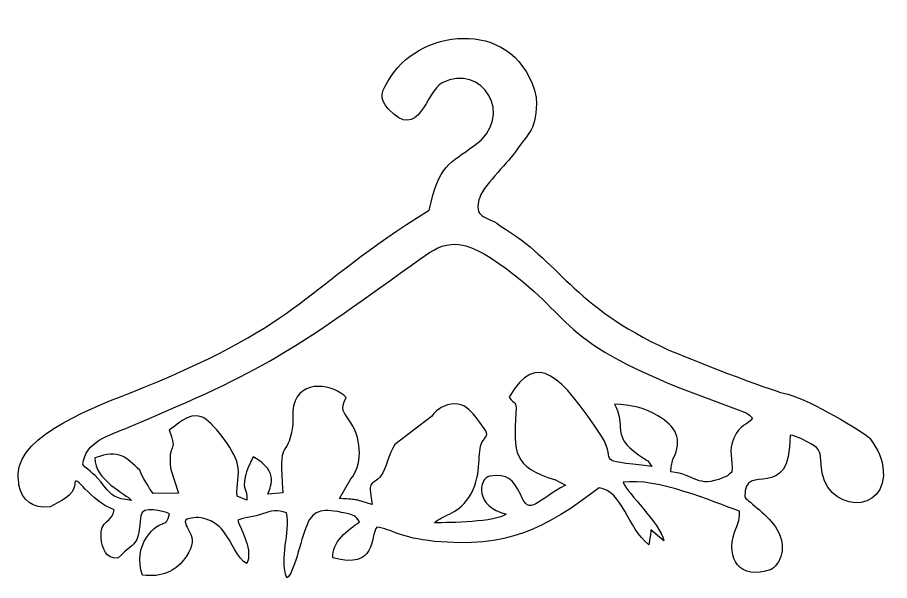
# Model space of a CAD drawing. Header units: millimetres. Extents: x -1234 to 1259, y 230 to 2117.
# Drawn here: x -1225.6 to -772, y 1134.6 to 1427.6 of the extents above; entities that cross this region are included whole.
import ezdxf

# ---------------------------------------------------------------- set-up
doc = ezdxf.new("R2010")
doc.units = ezdxf.units.MM
doc.header["$MEASUREMENT"] = 0
doc.layers.add('layer 1', color=7, linetype='Continuous')

msp = doc.modelspace()

# ---------------------------------------------------------------- linework, layer by layer
at = {"layer": 'layer 1', "color": 114}
for points, knots in [([(-1031.1836, 1397.1368), (-1036.4673, 1389.1847), (-1037.9333, 1385.7246), (-1032.779, 1380.1193), (-1032.779, 1380.1193), (-1016.5204, 1362.4304), (-1013.31, 1389.2073), (-1004.6748, 1393.6491), (-1004.6748, 1393.6491), (-984.1616, 1404.2041), (-965.9105, 1376.5587), (-988.1749, 1360.7441), (-988.1749, 1360.7441), (-1000.3028, 1352.1276), (-1006.6944, 1350.6882), (-1011.3852, 1327.4294), (-1011.3852, 1327.4294), (-1078.3393, 1285.8471), (-1074.73, 1269.922), (-1160.5962, 1234.8308), (-1160.5962, 1234.8308), (-1177.8344, 1227.7846), (-1219.6166, 1213.6411), (-1224.5215, 1194.2814), (-1224.5215, 1194.2814), (-1225.5803, 1190.0781), (-1225.1349, 1188.4565), (-1224.7914, 1184.2609), (-1224.7914, 1184.2609), (-1223.2504, 1176.3608), (-1217.7633, 1171.981), (-1208.5709, 1172.9941), (-1208.5709, 1172.9941), (-1204.0315, 1175.6356), (-1195.9584, 1178.5997), (-1195.789, 1184.7169), (-1195.789, 1184.7169), (-1195.6015, 1191.4645), (-1188.1164, 1175.8599), (-1175.2308, 1171.4592), (-1175.2308, 1171.4592), (-1175.8913, 1165.0413), (-1183.0226, 1166.1358), (-1182.0901, 1157.1016), (-1182.0901, 1157.1016), (-1181.4505, 1150.9123), (-1179.6259, 1146.1408), (-1173.4036, 1146.2148), (-1173.4036, 1146.2148), (-1162.6109, 1156.7875), (-1163.0386, 1152.2127), (-1161.4598, 1168.3861), (-1161.4598, 1168.3861), (-1160.9273, 1173.8704), (-1149.6531, 1170.7955), (-1146.5443, 1169.4141), (-1146.5443, 1169.4141), (-1147.7895, 1161.3152), (-1151.1644, 1167.623), (-1158.3715, 1157.1504), (-1158.3715, 1157.1504), (-1162.0371, 1151.8271), (-1163.0644, 1144.8464), (-1160.6097, 1137.4529), (-1160.6097, 1137.4529), (-1150.0621, 1136.1758), (-1143.7334, 1139.6363), (-1139.2074, 1145.2175), (-1139.2074, 1145.2175), (-1129.3631, 1157.3503), (-1138.9509, 1160.9236), (-1138.2452, 1166.0612), (-1138.2452, 1166.0612), (-1133.2328, 1168.6404), (-1124.4575, 1167.9506), (-1118.294, 1160.0725), (-1118.294, 1160.0725), (-1114.2219, 1154.8669), (-1111.0201, 1145.7202), (-1106.3073, 1143.4802), (-1106.3073, 1143.4802), (-1103.0301, 1150.457), (-1108.7422, 1159.6844), (-1111.0049, 1165.977), (-1111.0049, 1165.977), (-1108.4246, 1167.2608), (-1101.9452, 1167.9414), (-1098.1235, 1169.3059), (-1098.1235, 1169.3059), (-1093.5159, 1170.9494), (-1090.3664, 1171.7432), (-1085.6487, 1169.9115), (-1085.6487, 1169.9115), (-1083.5215, 1159.2316), (-1089.4462, 1146.4737), (-1085.4824, 1136.0071), (-1085.4824, 1136.0071), (-1081.8026, 1137.9602), (-1078.535, 1155.0979), (-1074.9486, 1163.7062), (-1074.9486, 1163.7062), (-1071.6357, 1171.659), (-1066.4853, 1172.3379), (-1054.9047, 1169.6656), (-1054.9047, 1169.6656), (-1050.5114, 1168.6507), (-1049.8453, 1168.5506), (-1047.6021, 1165.1372), (-1047.6021, 1165.1372), (-1053.3252, 1161.2798), (-1062.4737, 1154.4955), (-1061.4991, 1146.4811), (-1061.4991, 1146.4811), (-1038.4427, 1140.076), (-1042.2569, 1157.7504), (-1038.7427, 1162.4568), (-1038.7427, 1162.4568), (-1030.8953, 1161.3948), (-1026.4719, 1156.7514), (-1008.6797, 1155.0417), (-1008.6797, 1155.0417), (-971.4624, 1151.4666), (-951.0598, 1161.2565), (-923.0943, 1182.9559), (-923.0943, 1182.9559), (-910.9177, 1181.1648), (-908.3243, 1162.1798), (-897.2376, 1153.304), (-897.2376, 1153.304), (-896.125, 1160.0491), (-896.5385, 1156.848), (-896.0864, 1160.954), (-896.0864, 1160.954), (-896.0864, 1160.954), (-889.3509, 1155.3417), (-889.3509, 1155.3417), (-889.3509, 1155.3417), (-891.5856, 1164.926), (-908.2857, 1179.8305), (-910.6255, 1185.7697), (-910.6255, 1185.7697), (-892.9267, 1188.3751), (-863.9462, 1175.6137), (-850.0263, 1170.7081), (-850.0263, 1170.7081), (-850.1649, 1164.3112), (-850.9135, 1164.9437), (-852.6048, 1159.822), (-852.6048, 1159.822), (-857.1619, 1146.035), (-850.2219, 1134.6317), (-833.5978, 1140.4404), (-833.5978, 1140.4404), (-826.9514, 1144.9621), (-825.7886, 1154.1831), (-831.3536, 1162.5484), (-831.3536, 1162.5484), (-836.1403, 1169.741), (-846.8347, 1176.6414), (-847.3512, 1178.241), (-847.3512, 1178.241), (-847.8266, 1197.7362), (-823.4209, 1173.4059), (-823.7662, 1210.3409), (-823.7662, 1210.3409), (-819.883, 1209.7261), (-816.3593, 1207.7641), (-812.8744, 1205.7806), (-812.8744, 1205.7806), (-808.1015, 1203.0595), (-807.8645, 1201.5119), (-807.6476, 1194.9341), (-807.6476, 1194.9341), (-806.8099, 1169.5553), (-771.9996, 1167.9121), (-775.4215, 1193.7175), (-775.4215, 1193.7175), (-776.2914, 1200.2758), (-779.5771, 1204.5994), (-782.1832, 1208.7161), (-782.1832, 1208.7161), (-791.2553, 1215.6172), (-815.8997, 1229.7285), (-827.089, 1232.1762), (-827.089, 1232.1762), (-833.0852, 1233.2339), (-878.7916, 1250.9553), (-887.0589, 1254.737), (-887.0589, 1254.737), (-938.0221, 1278.0414), (-943.348, 1300.8347), (-974.0484, 1318.8285), (-974.0484, 1318.8285), (-979.8245, 1324.53), (-988.2722, 1321.8029), (-985.6116, 1332.6922), (-985.6116, 1332.6922), (-983.9539, 1339.479), (-971.3397, 1351.2177), (-966.7398, 1357.4608), (-966.7398, 1357.4608), (-959.7279, 1367.8822), (-955.306, 1368.7736), (-955.7245, 1385.98), (-955.7245, 1385.98), (-965.1687, 1427.6369), (-1014.8591, 1422.5708), (-1031.1836, 1397.1368)], [0, 0, 0, 0, 0.01886792, 0.01886792, 0.01886792, 0.01886792, 0.03773585, 0.03773585, 0.03773585, 0.03773585, 0.05660377, 0.05660377, 0.05660377, 0.05660377, 0.0754717, 0.0754717, 0.0754717, 0.0754717, 0.09433962, 0.09433962, 0.09433962, 0.09433962, 0.11320755, 0.11320755, 0.11320755, 0.11320755, 0.13207547, 0.13207547, 0.13207547, 0.13207547, 0.1509434, 0.1509434, 0.1509434, 0.1509434, 0.16981132, 0.16981132, 0.16981132, 0.16981132, 0.18867925, 0.18867925, 0.18867925, 0.18867925, 0.20754717, 0.20754717, 0.20754717, 0.20754717, 0.22641509, 0.22641509, 0.22641509, 0.22641509, 0.24528302, 0.24528302, 0.24528302, 0.24528302, 0.26415094, 0.26415094, 0.26415094, 0.26415094, 0.28301887, 0.28301887, 0.28301887, 0.28301887, 0.30188679, 0.30188679, 0.30188679, 0.30188679, 0.32075472, 0.32075472, 0.32075472, 0.32075472, 0.33962264, 0.33962264, 0.33962264, 0.33962264, 0.35849057, 0.35849057, 0.35849057, 0.35849057, 0.37735849, 0.37735849, 0.37735849, 0.37735849, 0.39622642, 0.39622642, 0.39622642, 0.39622642, 0.41509434, 0.41509434, 0.41509434, 0.41509434, 0.43396226, 0.43396226, 0.43396226, 0.43396226, 0.45283019, 0.45283019, 0.45283019, 0.45283019, 0.47169811, 0.47169811, 0.47169811, 0.47169811, 0.49056604, 0.49056604, 0.49056604, 0.49056604, 0.50943396, 0.50943396, 0.50943396, 0.50943396, 0.52830189, 0.52830189, 0.52830189, 0.52830189, 0.54716981, 0.54716981, 0.54716981, 0.54716981, 0.56603774, 0.56603774, 0.56603774, 0.56603774, 0.58490566, 0.58490566, 0.58490566, 0.58490566, 0.60377358, 0.60377358, 0.60377358, 0.60377358, 0.62264151, 0.62264151, 0.62264151, 0.62264151, 0.64150943, 0.64150943, 0.64150943, 0.64150943, 0.66037736, 0.66037736, 0.66037736, 0.66037736, 0.67924528, 0.67924528, 0.67924528, 0.67924528, 0.69811321, 0.69811321, 0.69811321, 0.69811321, 0.71698113, 0.71698113, 0.71698113, 0.71698113, 0.73584906, 0.73584906, 0.73584906, 0.73584906, 0.75471698, 0.75471698, 0.75471698, 0.75471698, 0.77358491, 0.77358491, 0.77358491, 0.77358491, 0.79245283, 0.79245283, 0.79245283, 0.79245283, 0.81132075, 0.81132075, 0.81132075, 0.81132075, 0.83018868, 0.83018868, 0.83018868, 0.83018868, 0.8490566, 0.8490566, 0.8490566, 0.8490566, 0.86792453, 0.86792453, 0.86792453, 0.86792453, 0.88679245, 0.88679245, 0.88679245, 0.88679245, 0.90566038, 0.90566038, 0.90566038, 0.90566038, 0.9245283, 0.9245283, 0.9245283, 0.9245283, 0.94339623, 0.94339623, 0.94339623, 0.94339623, 0.96226415, 0.96226415, 0.96226415, 0.96226415, 1, 1, 1, 1]), ([(-963.9253, 1179.6476), (-959.607, 1167.1561), (-954.7265, 1177.201), (-940.5034, 1184.1919), (-940.5034, 1184.1919), (-940.5034, 1184.1919), (-945.6569, 1187.0259), (-945.6569, 1187.0259), (-945.6569, 1187.0259), (-968.4236, 1193.8074), (-967.3086, 1201.2791), (-966.3064, 1221.942), (-966.3064, 1221.942), (-965.9735, 1228.8003), (-967.1901, 1225.7353), (-969.9225, 1230.1049), (-969.9225, 1230.1049), (-955.0633, 1254.7554), (-943.0925, 1241.4641), (-921.7384, 1209.7126), (-921.7384, 1209.7126), (-912.8216, 1194.6377), (-927.5556, 1198.0822), (-895.6386, 1193.91), (-895.6386, 1193.91), (-898.1725, 1198.1621), (-898.0339, 1196.8062), (-902.5524, 1200.0222), (-902.5524, 1200.0222), (-917.171, 1210.4301), (-908.7704, 1214.7781), (-915.0538, 1226.4039), (-915.0538, 1226.4039), (-906.4356, 1226.0891), (-898.8783, 1224.4197), (-892.4392, 1220.4095), (-892.4392, 1220.4095), (-883.2546, 1214.6872), (-879.2798, 1208.4618), (-884.6435, 1197.8236), (-884.6435, 1197.8236), (-885.3584, 1195.3275), (-885.5417, 1193.7738), (-885.8363, 1191.2465), (-885.8363, 1191.2465), (-872.4795, 1189.7555), (-872.1032, 1182.5158), (-858.4605, 1188.1742), (-858.4605, 1188.1742), (-854.8487, 1189.5814), (-856.8937, 1189.1219), (-854.012, 1190.9929), (-854.012, 1190.9929), (-853.3406, 1197.6336), (-856.0182, 1201.9781), (-853.0205, 1208.7288), (-853.0205, 1208.7288), (-849.7592, 1216.0725), (-846.0599, 1215.2903), (-843.232, 1219.1006), (-843.232, 1219.1006), (-844.7694, 1220.6791), (-844.7242, 1220.8457), (-846.6044, 1221.8394), (-846.6044, 1221.8394), (-846.6044, 1221.8394), (-874.3792, 1232.271), (-874.3792, 1232.271), (-874.3792, 1232.271), (-950.3912, 1261.6462), (-934.25, 1272.5129), (-979.2373, 1302.2967), (-979.2373, 1302.2967), (-999.4127, 1315.6553), (-1006.9106, 1308.6106), (-1020.8136, 1298.6202), (-1020.8136, 1298.6202), (-1082.9955, 1253.9372), (-1096.1786, 1244.3652), (-1167.2737, 1214.6957), (-1167.2737, 1214.6957), (-1177.9448, 1209.9387), (-1190.4487, 1207.219), (-1191.5223, 1194.9391), (-1191.5223, 1194.9391), (-1188.1266, 1191.214), (-1185.35, 1190.3317), (-1180.4123, 1183.8145), (-1180.4123, 1183.8145), (-1176.4148, 1178.535), (-1175.0412, 1177.4058), (-1166.1916, 1176.3725), (-1166.1916, 1176.3725), (-1169.0691, 1179.5499), (-1185.638, 1187.1079), (-1185.3171, 1198.4586), (-1185.3171, 1198.4586), (-1172.0459, 1203.1115), (-1169.5431, 1198.7409), (-1161.9069, 1192.103), (-1161.9069, 1192.103), (-1160.7869, 1188.7649), (-1157.1011, 1182.8225), (-1155.0737, 1179.9801), (-1155.0737, 1179.9801), (-1155.0737, 1179.9801), (-1141.7898, 1180.0424), (-1141.7898, 1180.0424), (-1141.7898, 1180.0424), (-1141.7898, 1180.0424), (-1145.8495, 1192.3397), (-1145.8495, 1192.3397), (-1145.8495, 1192.3397), (-1147.7694, 1207.9308), (-1141.6186, 1199.8297), (-1146.7184, 1212.8572), (-1146.7184, 1212.8572), (-1143.0007, 1214.8998), (-1136.8825, 1222.3495), (-1129.7755, 1219.8283), (-1129.7755, 1219.8283), (-1124.322, 1217.8933), (-1112.7128, 1202.2293), (-1111.2971, 1195.8963), (-1111.2971, 1195.8963), (-1109.6648, 1188.5891), (-1111.833, 1184.8471), (-1111.383, 1178.4738), (-1111.383, 1178.4738), (-1111.383, 1178.4738), (-1106.3176, 1176.4581), (-1106.3176, 1176.4581), (-1106.3176, 1176.4581), (-1105.9026, 1182.8922), (-1108.7355, 1181.1447), (-1107.1737, 1188.5354), (-1107.1737, 1188.5354), (-1106.4, 1192.1978), (-1104.4388, 1195.7888), (-1102.9106, 1199.0281), (-1102.9106, 1199.0281), (-1088.6195, 1191.0619), (-1094.6182, 1182.6007), (-1095.3331, 1179.5376), (-1095.3331, 1179.5376), (-1095.3331, 1179.5376), (-1087.4843, 1180.3034), (-1087.4843, 1180.3034), (-1087.4843, 1180.3034), (-1090.1336, 1210.2553), (-1085.6101, 1196.3523), (-1082.4578, 1214.6175), (-1082.4578, 1214.6175), (-1081.9049, 1218.9199), (-1082.8526, 1221.6353), (-1081.9317, 1225.5666), (-1081.9317, 1225.5666), (-1078.4932, 1240.2089), (-1060.5857, 1236.4945), (-1054.6543, 1229.8612), (-1054.6543, 1229.8612), (-1058.1232, 1223.4299), (-1055.8624, 1222.4907), (-1052.1819, 1216.7885), (-1052.1819, 1216.7885), (-1046.0502, 1207.288), (-1046.3753, 1194.0663), (-1052.2547, 1187.5222), (-1052.2547, 1187.5222), (-1052.2547, 1187.5222), (-1058.1133, 1177.369), (-1058.1133, 1177.369), (-1058.1133, 1177.369), (-1046.5292, 1176.3516), (-1052.3287, 1177.4663), (-1041.0109, 1174.2577), (-1041.0109, 1174.2577), (-1043.7356, 1188.4625), (-1041.1058, 1183.2297), (-1036.3438, 1189.3504), (-1036.3438, 1189.3504), (-1033.8905, 1192.5045), (-1032.4331, 1200.8631), (-1029.326, 1205.3791), (-1029.326, 1205.3791), (-1029.326, 1205.3791), (-1010.192, 1220.0232), (-1010.192, 1220.0232), (-1010.192, 1220.0232), (-1008.4144, 1222.237), (-1007.3556, 1223.6828), (-1004.0161, 1225.2019), (-1004.0161, 1225.2019), (-992.484, 1230.4488), (-987.5817, 1219.8096), (-982.8014, 1213.7175), (-982.8014, 1213.7175), (-980.0329, 1210.1941), (-982.1752, 1209.3638), (-983.8892, 1206.7588), (-983.8892, 1206.7588), (-986.7988, 1201.301), (-983.5365, 1191.209), (-989.6512, 1179.8156), (-989.6512, 1179.8156), (-995.4867, 1168.9397), (-1004.1874, 1169.2606), (-1008.6076, 1164.6522), (-1008.6076, 1164.6522), (-1000.6463, 1164.8117), (-976.8958, 1164.9723), (-971.3598, 1169.2185), (-971.3598, 1169.2185), (-987.4649, 1172.7051), (-986.051, 1187.8954), (-979.8776, 1188.8842), (-979.8776, 1188.8842), (-970.5257, 1190.3781), (-968.0925, 1187.3223), (-963.9253, 1179.6476)], [0, 0, 0, 0, 0.01785714, 0.01785714, 0.01785714, 0.01785714, 0.03571429, 0.03571429, 0.03571429, 0.03571429, 0.05357143, 0.05357143, 0.05357143, 0.05357143, 0.07142857, 0.07142857, 0.07142857, 0.07142857, 0.08928571, 0.08928571, 0.08928571, 0.08928571, 0.10714286, 0.10714286, 0.10714286, 0.10714286, 0.125, 0.125, 0.125, 0.125, 0.14285714, 0.14285714, 0.14285714, 0.14285714, 0.16071429, 0.16071429, 0.16071429, 0.16071429, 0.17857143, 0.17857143, 0.17857143, 0.17857143, 0.19642857, 0.19642857, 0.19642857, 0.19642857, 0.21428571, 0.21428571, 0.21428571, 0.21428571, 0.23214286, 0.23214286, 0.23214286, 0.23214286, 0.25, 0.25, 0.25, 0.25, 0.26785714, 0.26785714, 0.26785714, 0.26785714, 0.28571429, 0.28571429, 0.28571429, 0.28571429, 0.30357143, 0.30357143, 0.30357143, 0.30357143, 0.32142857, 0.32142857, 0.32142857, 0.32142857, 0.33928571, 0.33928571, 0.33928571, 0.33928571, 0.35714286, 0.35714286, 0.35714286, 0.35714286, 0.375, 0.375, 0.375, 0.375, 0.39285714, 0.39285714, 0.39285714, 0.39285714, 0.41071429, 0.41071429, 0.41071429, 0.41071429, 0.42857143, 0.42857143, 0.42857143, 0.42857143, 0.44642857, 0.44642857, 0.44642857, 0.44642857, 0.46428571, 0.46428571, 0.46428571, 0.46428571, 0.48214286, 0.48214286, 0.48214286, 0.48214286, 0.5, 0.5, 0.5, 0.5, 0.51785714, 0.51785714, 0.51785714, 0.51785714, 0.53571429, 0.53571429, 0.53571429, 0.53571429, 0.55357143, 0.55357143, 0.55357143, 0.55357143, 0.57142857, 0.57142857, 0.57142857, 0.57142857, 0.58928571, 0.58928571, 0.58928571, 0.58928571, 0.60714286, 0.60714286, 0.60714286, 0.60714286, 0.625, 0.625, 0.625, 0.625, 0.64285714, 0.64285714, 0.64285714, 0.64285714, 0.66071429, 0.66071429, 0.66071429, 0.66071429, 0.67857143, 0.67857143, 0.67857143, 0.67857143, 0.69642857, 0.69642857, 0.69642857, 0.69642857, 0.71428571, 0.71428571, 0.71428571, 0.71428571, 0.73214286, 0.73214286, 0.73214286, 0.73214286, 0.75, 0.75, 0.75, 0.75, 0.76785714, 0.76785714, 0.76785714, 0.76785714, 0.78571429, 0.78571429, 0.78571429, 0.78571429, 0.80357143, 0.80357143, 0.80357143, 0.80357143, 0.82142857, 0.82142857, 0.82142857, 0.82142857, 0.83928571, 0.83928571, 0.83928571, 0.83928571, 0.85714286, 0.85714286, 0.85714286, 0.85714286, 0.875, 0.875, 0.875, 0.875, 0.89285714, 0.89285714, 0.89285714, 0.89285714, 0.91071429, 0.91071429, 0.91071429, 0.91071429, 0.92857143, 0.92857143, 0.92857143, 0.92857143, 0.94642857, 0.94642857, 0.94642857, 0.94642857, 0.96428571, 0.96428571, 0.96428571, 0.96428571, 1, 1, 1, 1])]:
    msp.add_open_spline(points, degree=3, knots=knots, dxfattribs=at)

doc.saveas('drawing.dxf')
